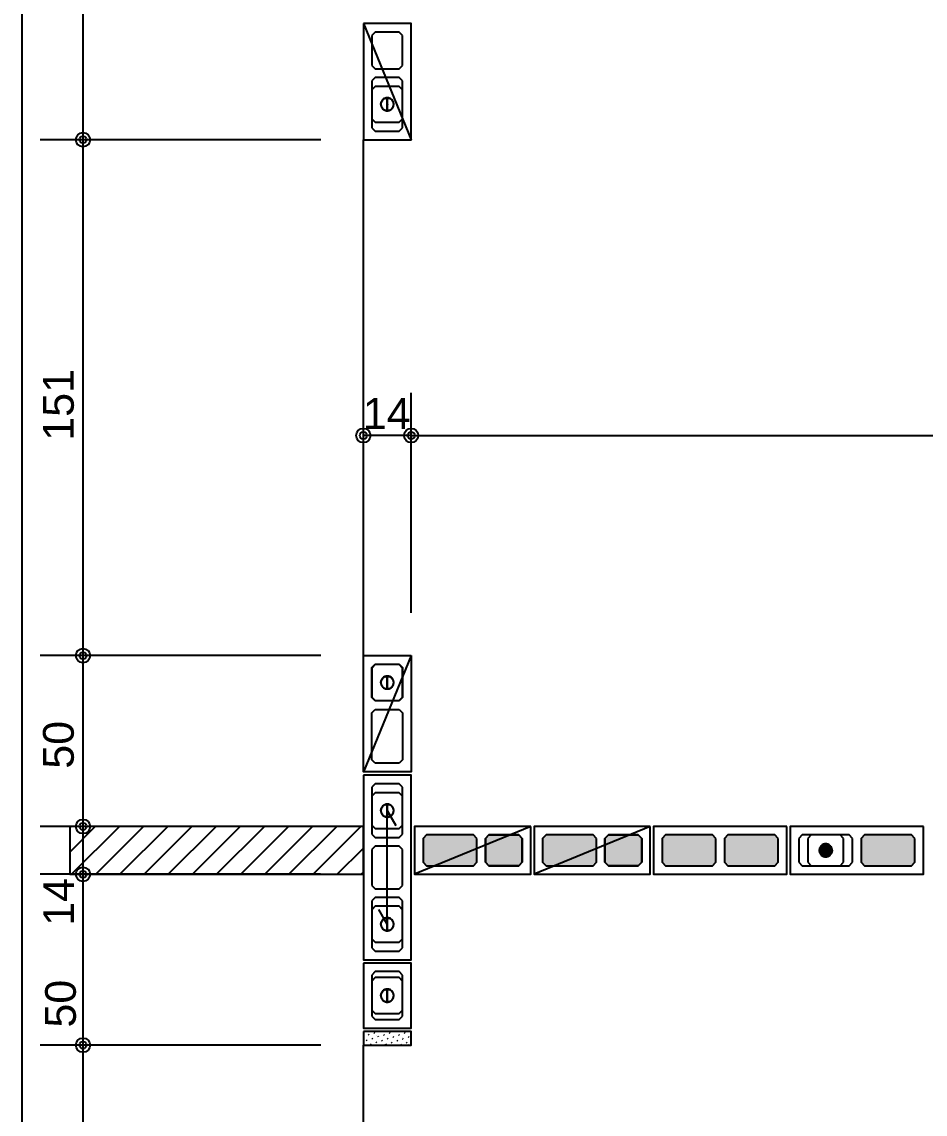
# Model space of a CAD drawing. Extents: x 0 to 119, y 0 to 84.
# Drawn here: x 9.83 to 15.12, y 62.32 to 68.71 of the extents above; entities that cross this region are included whole.
import ezdxf

# ---------------------------------------------------------------- set-up
doc = ezdxf.new("R2010")
doc.units = 0
doc.header["$MEASUREMENT"] = 0
doc.linetypes.add('ESTILO_TQS_0005', pattern=[0.4, 0.3, -0.1])
for name, color, linetype in [('27', 250, 'CONTINUOUS'), ('29', 9, 'CONTINUOUS'), ('3', 7, 'CONTINUOUS'), ('35', 255, 'CONTINUOUS'), ('9', 8, 'CONTINUOUS')]:
    doc.layers.add(name, color=color, linetype=linetype)
doc.styles.add('TQS_ARIAL', font='arial.ttf')

msp = doc.modelspace()

# ---------------------------------------------------------------- linework, layer by layer
at = {"layer": '27', "color": 250, "linetype": 'ESTILO_TQS_0005'}
for points in [[(11.90025, 68.65055), (11.88025, 68.63055), (11.88025, 68.45555), (11.90025, 68.43555), (12.04025, 68.43555), (12.06025, 68.45555), (12.06025, 68.63055), (12.04025, 68.65055), (11.90025, 68.65055)], [(11.90025, 68.38555), (11.88025, 68.36555), (11.88025, 68.09055), (11.90025, 68.07055), (12.04025, 68.07055), (12.06025, 68.09055), (12.06025, 68.36555), (12.04025, 68.38555), (11.90025, 68.38555)], [(12.04025, 64.95055), (12.06025, 64.93055), (12.06025, 64.75555), (12.04025, 64.73555), (11.90025, 64.73555), (11.88025, 64.75555), (11.88025, 64.93055), (11.90025, 64.95055), (12.04025, 64.95055)], [(12.04025, 64.68555), (12.06025, 64.66555), (12.06025, 64.39055), (12.04025, 64.37055), (11.90025, 64.37055), (11.88025, 64.39055), (11.88025, 64.66555), (11.90025, 64.68555), (12.04025, 64.68555)], [(11.90025, 64.25055), (11.88025, 64.23055), (11.88025, 63.95555), (11.90025, 63.93555), (12.04025, 63.93555), (12.06025, 63.95555), (12.06025, 64.23055), (12.04025, 64.25055), (11.90025, 64.25055)], [(12.49525, 63.93055), (12.47525, 63.95055), (12.20025, 63.95055), (12.18025, 63.93055), (12.18025, 63.79055), (12.20025, 63.77055), (12.47525, 63.77055), (12.49525, 63.79055), (12.49525, 63.93055)], [(12.76025, 63.93055), (12.74025, 63.95055), (12.56525, 63.95055), (12.54525, 63.93055), (12.54525, 63.79055), (12.56525, 63.77055), (12.74025, 63.77055), (12.76025, 63.79055), (12.76025, 63.93055)], [(13.19525, 63.93055), (13.17525, 63.95055), (12.90025, 63.95055), (12.88025, 63.93055), (12.88025, 63.79055), (12.90025, 63.77055), (13.17525, 63.77055), (13.19525, 63.79055), (13.19525, 63.93055)], [(13.46025, 63.93055), (13.44025, 63.95055), (13.26525, 63.95055), (13.24525, 63.93055), (13.24525, 63.79055), (13.26525, 63.77055), (13.44025, 63.77055), (13.46025, 63.79055), (13.46025, 63.93055)], [(13.89525, 63.93055), (13.87525, 63.95055), (13.60025, 63.95055), (13.58025, 63.93055), (13.58025, 63.79055), (13.60025, 63.77055), (13.87525, 63.77055), (13.89525, 63.79055), (13.89525, 63.93055)], [(14.26025, 63.93055), (14.24025, 63.95055), (13.96525, 63.95055), (13.94525, 63.93055), (13.94525, 63.79055), (13.96525, 63.77055), (14.24025, 63.77055), (14.26025, 63.79055), (14.26025, 63.93055)], [(14.69525, 63.93055), (14.67525, 63.95055), (14.40025, 63.95055), (14.38025, 63.93055), (14.38025, 63.79055), (14.40025, 63.77055), (14.67525, 63.77055), (14.69525, 63.79055), (14.69525, 63.93055)], [(15.06025, 63.93055), (15.04025, 63.95055), (14.76525, 63.95055), (14.74525, 63.93055), (14.74525, 63.79055), (14.76525, 63.77055), (15.04025, 63.77055), (15.06025, 63.79055), (15.06025, 63.93055)], [(11.90025, 63.88555), (11.88025, 63.86555), (11.88025, 63.65555), (11.90025, 63.63555), (12.04025, 63.63555), (12.06025, 63.65555), (12.06025, 63.86555), (12.04025, 63.88555), (11.90025, 63.88555)], [(11.90025, 63.58555), (11.88025, 63.56555), (11.88025, 63.29055), (11.90025, 63.27055), (12.04025, 63.27055), (12.06025, 63.29055), (12.06025, 63.56555), (12.04025, 63.58555), (11.90025, 63.58555)], [(11.90025, 63.15055), (11.88025, 63.13055), (11.88025, 62.89055), (11.90025, 62.87055), (12.04025, 62.87055), (12.06025, 62.89055), (12.06025, 63.13055), (12.04025, 63.15055), (11.90025, 63.15055)]]:
    msp.add_lwpolyline(points, dxfattribs=at)
at = {"layer": '29', "color": 9, "linetype": 'Continuous'}
for p, q in [((10.110384, 63.850499), (10.260435, 64.00055)), ((10.110384, 63.99192), (10.119013, 64.00055)), ((10.121837, 63.720531), (10.401856, 64.00055)), ((10.26326, 63.720533), (10.543277, 64.00055)), ((10.404683, 63.720534), (10.684699, 64.00055)), ((10.546106, 63.720536), (10.82612, 64.00055)), ((10.687529, 63.720538), (10.967541, 64.00055)), ((10.828952, 63.720539), (11.108963, 64.00055)), ((10.970375, 63.720541), (11.250384, 64.00055)), ((11.111798, 63.720542), (11.391805, 64.00055)), ((11.253221, 63.720544), (11.533227, 64.00055)), ((11.394643, 63.720545), (11.674648, 64.00055)), ((11.536066, 63.720547), (11.81607, 64.00055)), ((11.677489, 63.720548), (11.83023, 63.873289)), ((11.818912, 63.72055), (11.830208, 63.731846))]:
    msp.add_line(p, q, dxfattribs=at)
msp.add_lwpolyline([(11.83025, 64.00055), (10.110384, 64.00055), (10.110384, 63.720531), (11.830206, 63.72055), (11.83025, 64.00055)], dxfattribs=at)
at = {"layer": '3', "color": 7, "linetype": 'Continuous'}
for p, q in [((11.83025, 68.70055), (12.11025, 68.02055)), ((11.90025, 68.33305), (11.88025, 68.31305)), ((11.88025, 68.31305), (11.88025, 68.14305)), ((12.04025, 68.33305), (11.90025, 68.33305)), ((12.06025, 68.31305), (12.04025, 68.33305)), ((12.06025, 68.14305), (12.06025, 68.31305)), ((11.88025, 68.14305), (11.90025, 68.12305)), ((11.90025, 68.12305), (12.04025, 68.12305)), ((12.04025, 68.12305), (12.06025, 68.14305)), ((11.83025, 65.00055), (11.83025, 68.02055)), ((12.11025, 65.00055), (11.83025, 64.32055)), ((11.90025, 64.94805), (11.88025, 64.92805)), ((11.88025, 64.92805), (11.88025, 64.75805)), ((12.04025, 64.94805), (11.90025, 64.94805)), ((12.06025, 64.92805), (12.04025, 64.94805)), ((12.06025, 64.75805), (12.06025, 64.92805)), ((11.88025, 64.75805), (11.90025, 64.73805)), ((11.90025, 64.73805), (12.04025, 64.73805)), ((12.04025, 64.73805), (12.06025, 64.75805)), ((11.90025, 64.19805), (11.88025, 64.17805)), ((12.04025, 64.19805), (11.90025, 64.19805)), ((12.06025, 64.17805), (12.04025, 64.19805)), ((11.88025, 64.17805), (11.88025, 64.00805)), ((12.06025, 64.00805), (12.06025, 64.17805)), ((11.97025, 63.42805), (11.97025, 64.09305)), ((11.97025, 64.09305), (12.02025, 64.006447)), ((11.88025, 64.00805), (11.90025, 63.98805)), ((12.04025, 63.98805), (12.06025, 64.00805)), ((11.90025, 63.98805), (12.04025, 63.98805)), ((12.81025, 64.00055), (12.13025, 63.72055)), ((13.51025, 64.00055), (12.83025, 63.72055)), ((14.45275, 63.95055), (14.43275, 63.93055)), ((14.62275, 63.95055), (14.45275, 63.95055)), ((14.64275, 63.93055), (14.62275, 63.95055)), ((14.43275, 63.93055), (14.43275, 63.79055)), ((14.64275, 63.79055), (14.64275, 63.93055)), ((14.43275, 63.79055), (14.45275, 63.77055)), ((14.45275, 63.77055), (14.62275, 63.77055)), ((14.62275, 63.77055), (14.64275, 63.79055)), ((11.90025, 63.53305), (11.88025, 63.51305)), ((11.88025, 63.51305), (11.88025, 63.34305)), ((12.04025, 63.53305), (11.90025, 63.53305)), ((11.97025, 63.42805), (11.92025, 63.514653)), ((12.06025, 63.51305), (12.04025, 63.53305)), ((12.06025, 63.34305), (12.06025, 63.51305)), ((11.88025, 63.34305), (11.90025, 63.32305)), ((11.90025, 63.32305), (12.04025, 63.32305)), ((12.04025, 63.32305), (12.06025, 63.34305)), ((11.90025, 63.11555), (11.88025, 63.09555)), ((12.04025, 63.11555), (11.90025, 63.11555)), ((12.06025, 63.09555), (12.04025, 63.11555)), ((11.88025, 63.09555), (11.88025, 62.92555)), ((12.06025, 62.92555), (12.06025, 63.09555)), ((11.88025, 62.92555), (11.90025, 62.90555)), ((12.04025, 62.90555), (12.06025, 62.92555)), ((11.90025, 62.90555), (12.04025, 62.90555)), ((11.841862, 62.80055), (11.841862, 62.80055)), ((11.846506, 62.795905), (11.846506, 62.795905)), ((11.886056, 62.80055), (11.886056, 62.80055)), ((11.89185, 62.794756), (11.895385, 62.791221)), ((11.93025, 62.80055), (11.93025, 62.80055)), ((11.974444, 62.80055), (11.974444, 62.80055)), ((11.980945, 62.794049), (11.984481, 62.790514)), ((12.018638, 62.80055), (12.018638, 62.80055)), ((12.062833, 62.80055), (12.062833, 62.80055)), ((12.069687, 62.793696), (12.073222, 62.79016)), ((12.107027, 62.80055), (12.107027, 62.80055)), ((11.83025, 62.767967), (11.83025, 62.767967)), ((11.847302, 62.750916), (11.850837, 62.74738)), ((11.85835, 62.784061), (11.861886, 62.780526)), ((11.869752, 62.728465), (11.873288, 62.724929)), ((11.880801, 62.761611), (11.884337, 62.758075)), ((11.903252, 62.73916), (11.906787, 62.735624)), ((11.908378, 62.778228), (11.908378, 62.778228)), ((11.9143, 62.772306), (11.917836, 62.76877)), ((11.936751, 62.749855), (11.940286, 62.746319)), ((11.947799, 62.783001), (11.951335, 62.779465)), ((11.959201, 62.727404), (11.962737, 62.723869)), ((11.97025, 62.76055), (11.973786, 62.757014)), ((11.992701, 62.738099), (11.996236, 62.734564)), ((12.003396, 62.771599), (12.006931, 62.768063)), ((12.025846, 62.749148), (12.029382, 62.745612)), ((12.032122, 62.742872), (12.032122, 62.742872)), ((12.036541, 62.782647), (12.040077, 62.779112)), ((12.048297, 62.726697), (12.051832, 62.723162)), ((12.058992, 62.760196), (12.062527, 62.756661)), ((12.081443, 62.737746), (12.084978, 62.73421)), ((12.092138, 62.771245), (12.095673, 62.767709)), ((11.83025, 62.723773), (11.83025, 62.723773)), ((11.83025, 59.70055), (11.83025, 62.72055)), ((12.093994, 62.725195), (12.093994, 62.725195))]:
    msp.add_line(p, q, dxfattribs=at)
for points in [[(11.840292, 70.60055), (9.83025, 70.60055), (9.83025, 50.52055), (11.83025, 50.52055)], [(11.83025, 68.70055), (11.83025, 68.02055), (12.11025, 68.02055), (12.11025, 68.70055), (11.83025, 68.70055)], [(11.97025, 68.22865), (11.970311, 68.228647), (11.970371, 68.228638), (11.97043, 68.228622), (11.970487, 68.228601), (11.970541, 68.228575), (11.970593, 68.228542), (11.970641, 68.228505), (11.970685, 68.228463), (11.970724, 68.228417), (11.970759, 68.228367), (11.970789, 68.228314), (11.970813, 68.228258), (11.970831, 68.2282), (11.970843, 68.228141), (11.970849, 68.22808), (11.970849, 68.22802), (11.970843, 68.227959), (11.970831, 68.2279), (11.970813, 68.227842), (11.970789, 68.227786), (11.970759, 68.227733), (11.970724, 68.227683), (11.970685, 68.227637), (11.970641, 68.227595), (11.970593, 68.227558), (11.970541, 68.227525), (11.970487, 68.227499), (11.97043, 68.227478), (11.970371, 68.227462), (11.970311, 68.227453), (11.97025, 68.22745), (11.97025, 68.26585), (11.966426, 68.265656), (11.962641, 68.265076), (11.958934, 68.264116), (11.955343, 68.262787), (11.951906, 68.2611), (11.948656, 68.259075), (11.945628, 68.256731), (11.942853, 68.254093), (11.940359, 68.251188), (11.938171, 68.248045), (11.936313, 68.244697), (11.934803, 68.241178), (11.933657, 68.237525), (11.932886, 68.233774), (11.932499, 68.229965), (11.932499, 68.226135), (11.932886, 68.222326), (11.933657, 68.218575), (11.934803, 68.214922), (11.936313, 68.211403), (11.938171, 68.208055), (11.940359, 68.204912), (11.942853, 68.202007), (11.945628, 68.199369), (11.948656, 68.197025), (11.951906, 68.195), (11.955343, 68.193313), (11.958934, 68.191984), (11.962641, 68.191024), (11.966426, 68.190444), (11.97025, 68.19025), (11.97025, 68.22865)], [(11.97025, 68.22745), (11.970189, 68.227453), (11.970129, 68.227462), (11.97007, 68.227478), (11.970013, 68.227499), (11.969959, 68.227525), (11.969907, 68.227558), (11.969859, 68.227595), (11.969815, 68.227637), (11.969776, 68.227683), (11.969741, 68.227733), (11.969711, 68.227786), (11.969687, 68.227842), (11.969669, 68.2279), (11.969657, 68.227959), (11.969651, 68.22802), (11.969651, 68.22808), (11.969657, 68.228141), (11.969669, 68.2282), (11.969687, 68.228258), (11.969711, 68.228314), (11.969741, 68.228367), (11.969776, 68.228417), (11.969815, 68.228463), (11.969859, 68.228505), (11.969907, 68.228542), (11.969959, 68.228575), (11.970013, 68.228601), (11.97007, 68.228622), (11.970129, 68.228638), (11.970189, 68.228647), (11.97025, 68.22865), (11.97025, 68.19025), (11.974074, 68.190444), (11.977859, 68.191024), (11.981566, 68.191984), (11.985157, 68.193313), (11.988594, 68.195), (11.991844, 68.197025), (11.994872, 68.199369), (11.997647, 68.202007), (12.000141, 68.204912), (12.002329, 68.208055), (12.004187, 68.211403), (12.005697, 68.214922), (12.006843, 68.218575), (12.007614, 68.222326), (12.008001, 68.226135), (12.008001, 68.229965), (12.007614, 68.233774), (12.006843, 68.237525), (12.005697, 68.241178), (12.004187, 68.244697), (12.002329, 68.248045), (12.000141, 68.251188), (11.997647, 68.254093), (11.994872, 68.256731), (11.991844, 68.259075), (11.988594, 68.2611), (11.985157, 68.262787), (11.981566, 68.264116), (11.977859, 68.265076), (11.974074, 68.265656), (11.97025, 68.26585), (11.97025, 68.22745)], [(12.11025, 65.00055), (12.11025, 64.32055), (11.83025, 64.32055), (11.83025, 65.00055), (12.11025, 65.00055)], [(11.97025, 64.84365), (11.970311, 64.843647), (11.970371, 64.843638), (11.97043, 64.843622), (11.970487, 64.843601), (11.970541, 64.843575), (11.970593, 64.843542), (11.970641, 64.843505), (11.970685, 64.843463), (11.970724, 64.843417), (11.970759, 64.843367), (11.970789, 64.843314), (11.970813, 64.843258), (11.970831, 64.8432), (11.970843, 64.843141), (11.970849, 64.84308), (11.970849, 64.84302), (11.970843, 64.842959), (11.970831, 64.8429), (11.970813, 64.842842), (11.970789, 64.842786), (11.970759, 64.842733), (11.970724, 64.842683), (11.970685, 64.842637), (11.970641, 64.842595), (11.970593, 64.842558), (11.970541, 64.842525), (11.970487, 64.842499), (11.97043, 64.842478), (11.970371, 64.842462), (11.970311, 64.842453), (11.97025, 64.84245), (11.97025, 64.88085), (11.966426, 64.880656), (11.962641, 64.880076), (11.958934, 64.879116), (11.955343, 64.877787), (11.951906, 64.8761), (11.948656, 64.874075), (11.945628, 64.871731), (11.942853, 64.869093), (11.940359, 64.866188), (11.938171, 64.863045), (11.936313, 64.859697), (11.934803, 64.856178), (11.933657, 64.852525), (11.932886, 64.848774), (11.932499, 64.844965), (11.932499, 64.841135), (11.932886, 64.837326), (11.933657, 64.833575), (11.934803, 64.829922), (11.936313, 64.826403), (11.938171, 64.823055), (11.940359, 64.819912), (11.942853, 64.817007), (11.945628, 64.814369), (11.948656, 64.812025), (11.951906, 64.81), (11.955343, 64.808313), (11.958934, 64.806984), (11.962641, 64.806024), (11.966426, 64.805444), (11.97025, 64.80525), (11.97025, 64.84365)], [(11.97025, 64.84245), (11.970189, 64.842453), (11.970129, 64.842462), (11.97007, 64.842478), (11.970013, 64.842499), (11.969959, 64.842525), (11.969907, 64.842558), (11.969859, 64.842595), (11.969815, 64.842637), (11.969776, 64.842683), (11.969741, 64.842733), (11.969711, 64.842786), (11.969687, 64.842842), (11.969669, 64.8429), (11.969657, 64.842959), (11.969651, 64.84302), (11.969651, 64.84308), (11.969657, 64.843141), (11.969669, 64.8432), (11.969687, 64.843258), (11.969711, 64.843314), (11.969741, 64.843367), (11.969776, 64.843417), (11.969815, 64.843463), (11.969859, 64.843505), (11.969907, 64.843542), (11.969959, 64.843575), (11.970013, 64.843601), (11.97007, 64.843622), (11.970129, 64.843638), (11.970189, 64.843647), (11.97025, 64.84365), (11.97025, 64.80525), (11.974074, 64.805444), (11.977859, 64.806024), (11.981566, 64.806984), (11.985157, 64.808313), (11.988594, 64.81), (11.991844, 64.812025), (11.994872, 64.814369), (11.997647, 64.817007), (12.000141, 64.819912), (12.002329, 64.823055), (12.004187, 64.826403), (12.005697, 64.829922), (12.006843, 64.833575), (12.007614, 64.837326), (12.008001, 64.841135), (12.008001, 64.844965), (12.007614, 64.848774), (12.006843, 64.852525), (12.005697, 64.856178), (12.004187, 64.859697), (12.002329, 64.863045), (12.000141, 64.866188), (11.997647, 64.869093), (11.994872, 64.871731), (11.991844, 64.874075), (11.988594, 64.8761), (11.985157, 64.877787), (11.981566, 64.879116), (11.977859, 64.880076), (11.974074, 64.880656), (11.97025, 64.88085), (11.97025, 64.84245)], [(11.83025, 64.30055), (11.83025, 63.22055), (12.11025, 63.22055), (12.11025, 64.30055), (11.83025, 64.30055)], [(11.97025, 64.09365), (11.970311, 64.093647), (11.970371, 64.093638), (11.97043, 64.093622), (11.970487, 64.093601), (11.970541, 64.093575), (11.970593, 64.093542), (11.970641, 64.093505), (11.970685, 64.093463), (11.970724, 64.093417), (11.970759, 64.093367), (11.970789, 64.093314), (11.970813, 64.093258), (11.970831, 64.0932), (11.970843, 64.093141), (11.970849, 64.09308), (11.970849, 64.09302), (11.970843, 64.092959), (11.970831, 64.0929), (11.970813, 64.092842), (11.970789, 64.092786), (11.970759, 64.092733), (11.970724, 64.092683), (11.970685, 64.092637), (11.970641, 64.092595), (11.970593, 64.092557), (11.970541, 64.092525), (11.970487, 64.092499), (11.97043, 64.092477), (11.970371, 64.092462), (11.970311, 64.092453), (11.97025, 64.09245), (11.97025, 64.13085), (11.966426, 64.130656), (11.962641, 64.130076), (11.958934, 64.129116), (11.955343, 64.127787), (11.951906, 64.1261), (11.948656, 64.124075), (11.945628, 64.121731), (11.942853, 64.119093), (11.940359, 64.116188), (11.938171, 64.113045), (11.936313, 64.109697), (11.934803, 64.106178), (11.933657, 64.102525), (11.932886, 64.098774), (11.932499, 64.094964), (11.932499, 64.091135), (11.932886, 64.087326), (11.933657, 64.083575), (11.934803, 64.079922), (11.936313, 64.076403), (11.938171, 64.073055), (11.940359, 64.069912), (11.942853, 64.067007), (11.945628, 64.064369), (11.948656, 64.062025), (11.951906, 64.06), (11.955343, 64.058313), (11.958934, 64.056983), (11.962641, 64.056024), (11.966426, 64.055444), (11.97025, 64.05525), (11.97025, 64.09365)], [(11.97025, 64.09245), (11.970189, 64.092453), (11.970129, 64.092462), (11.97007, 64.092477), (11.970013, 64.092499), (11.969959, 64.092525), (11.969907, 64.092557), (11.969859, 64.092595), (11.969815, 64.092637), (11.969776, 64.092683), (11.969741, 64.092733), (11.969711, 64.092786), (11.969687, 64.092842), (11.969669, 64.0929), (11.969657, 64.092959), (11.969651, 64.09302), (11.969651, 64.09308), (11.969657, 64.093141), (11.969669, 64.0932), (11.969687, 64.093258), (11.969711, 64.093314), (11.969741, 64.093367), (11.969776, 64.093417), (11.969815, 64.093463), (11.969859, 64.093505), (11.969907, 64.093542), (11.969959, 64.093575), (11.970013, 64.093601), (11.97007, 64.093622), (11.970129, 64.093638), (11.970189, 64.093647), (11.97025, 64.09365), (11.97025, 64.05525), (11.974074, 64.055444), (11.977859, 64.056024), (11.981566, 64.056983), (11.985157, 64.058313), (11.988594, 64.06), (11.991844, 64.062025), (11.994872, 64.064369), (11.997647, 64.067007), (12.000141, 64.069912), (12.002329, 64.073055), (12.004187, 64.076403), (12.005697, 64.079922), (12.006843, 64.083575), (12.007614, 64.087326), (12.008001, 64.091135), (12.008001, 64.094965), (12.007614, 64.098774), (12.006843, 64.102525), (12.005697, 64.106178), (12.004187, 64.109697), (12.002329, 64.113045), (12.000141, 64.116188), (11.997647, 64.119093), (11.994872, 64.121731), (11.991844, 64.124075), (11.988594, 64.1261), (11.985157, 64.127787), (11.981566, 64.129116), (11.977859, 64.130076), (11.974074, 64.130656), (11.97025, 64.13085), (11.97025, 64.09245)], [(12.81025, 64.00055), (12.13025, 64.00055), (12.13025, 63.72055), (12.81025, 63.72055), (12.81025, 64.00055)], [(13.51025, 64.00055), (12.83025, 64.00055), (12.83025, 63.72055), (13.51025, 63.72055), (13.51025, 64.00055)], [(14.31025, 64.00055), (13.53025, 64.00055), (13.53025, 63.72055), (14.31025, 63.72055), (14.31025, 64.00055)], [(15.11025, 64.00055), (14.33025, 64.00055), (14.33025, 63.72055), (15.11025, 63.72055), (15.11025, 64.00055)], [(14.53835, 63.86055), (14.538347, 63.860489), (14.538338, 63.860429), (14.538322, 63.86037), (14.538301, 63.860313), (14.538275, 63.860259), (14.538242, 63.860207), (14.538205, 63.860159), (14.538163, 63.860115), (14.538117, 63.860076), (14.538067, 63.860041), (14.538014, 63.860011), (14.537958, 63.859987), (14.5379, 63.859969), (14.537841, 63.859957), (14.53778, 63.859951), (14.53772, 63.859951), (14.537659, 63.859957), (14.5376, 63.859969), (14.537542, 63.859987), (14.537486, 63.860011), (14.537433, 63.860041), (14.537383, 63.860076), (14.537337, 63.860115), (14.537295, 63.860159), (14.537258, 63.860207), (14.537225, 63.860259), (14.537199, 63.860313), (14.537178, 63.86037), (14.537162, 63.860429), (14.537153, 63.860489), (14.53715, 63.86055), (14.57555, 63.86055), (14.575356, 63.864374), (14.574776, 63.868159), (14.573816, 63.871866), (14.572487, 63.875457), (14.5708, 63.878894), (14.568775, 63.882144), (14.566431, 63.885172), (14.563793, 63.887947), (14.560888, 63.890441), (14.557745, 63.892629), (14.554397, 63.894487), (14.550878, 63.895997), (14.547225, 63.897143), (14.543474, 63.897914), (14.539665, 63.898301), (14.535835, 63.898301), (14.532026, 63.897914), (14.528275, 63.897143), (14.524622, 63.895997), (14.521103, 63.894487), (14.517755, 63.892629), (14.514612, 63.890441), (14.511707, 63.887947), (14.509069, 63.885172), (14.506725, 63.882144), (14.5047, 63.878894), (14.503013, 63.875457), (14.501684, 63.871866), (14.500724, 63.868159), (14.500144, 63.864374), (14.49995, 63.86055), (14.53835, 63.86055)], [(14.53715, 63.86055), (14.537153, 63.860611), (14.537162, 63.860671), (14.537178, 63.86073), (14.537199, 63.860787), (14.537225, 63.860841), (14.537258, 63.860893), (14.537295, 63.860941), (14.537337, 63.860985), (14.537383, 63.861024), (14.537433, 63.861059), (14.537486, 63.861089), (14.537542, 63.861113), (14.5376, 63.861131), (14.537659, 63.861143), (14.53772, 63.861149), (14.53778, 63.861149), (14.537841, 63.861143), (14.5379, 63.861131), (14.537958, 63.861113), (14.538014, 63.861089), (14.538067, 63.861059), (14.538117, 63.861024), (14.538163, 63.860985), (14.538205, 63.860941), (14.538242, 63.860893), (14.538275, 63.860841), (14.538301, 63.860787), (14.538322, 63.86073), (14.538338, 63.860671), (14.538347, 63.860611), (14.53835, 63.86055), (14.49995, 63.86055), (14.500144, 63.856726), (14.500724, 63.852941), (14.501684, 63.849234), (14.503013, 63.845643), (14.5047, 63.842206), (14.506725, 63.838956), (14.509069, 63.835928), (14.511707, 63.833153), (14.514612, 63.830659), (14.517755, 63.828471), (14.521103, 63.826613), (14.524622, 63.825103), (14.528275, 63.823957), (14.532026, 63.823186), (14.535835, 63.822799), (14.539665, 63.822799), (14.543474, 63.823186), (14.547225, 63.823957), (14.550878, 63.825103), (14.554397, 63.826613), (14.557745, 63.828471), (14.560888, 63.830659), (14.563793, 63.833153), (14.566431, 63.835928), (14.568775, 63.838956), (14.5708, 63.842206), (14.572487, 63.845643), (14.573816, 63.849234), (14.574776, 63.852941), (14.575356, 63.856726), (14.57555, 63.86055), (14.53715, 63.86055)], [(11.97025, 63.42865), (11.970311, 63.428647), (11.970371, 63.428638), (11.97043, 63.428622), (11.970487, 63.428601), (11.970541, 63.428575), (11.970593, 63.428542), (11.970641, 63.428505), (11.970685, 63.428463), (11.970724, 63.428417), (11.970759, 63.428367), (11.970789, 63.428314), (11.970813, 63.428258), (11.970831, 63.4282), (11.970843, 63.428141), (11.970849, 63.42808), (11.970849, 63.42802), (11.970843, 63.427959), (11.970831, 63.4279), (11.970813, 63.427842), (11.970789, 63.427786), (11.970759, 63.427733), (11.970724, 63.427683), (11.970685, 63.427637), (11.970641, 63.427595), (11.970593, 63.427557), (11.970541, 63.427525), (11.970487, 63.427499), (11.97043, 63.427477), (11.970371, 63.427462), (11.970311, 63.427453), (11.97025, 63.42745), (11.97025, 63.46585), (11.966426, 63.465656), (11.962641, 63.465076), (11.958934, 63.464116), (11.955343, 63.462787), (11.951906, 63.4611), (11.948656, 63.459075), (11.945628, 63.456731), (11.942853, 63.454093), (11.940359, 63.451188), (11.938171, 63.448045), (11.936313, 63.444697), (11.934803, 63.441178), (11.933657, 63.437525), (11.932886, 63.433774), (11.932499, 63.429964), (11.932499, 63.426135), (11.932886, 63.422326), (11.933657, 63.418575), (11.934803, 63.414922), (11.936313, 63.411403), (11.938171, 63.408055), (11.940359, 63.404912), (11.942853, 63.402007), (11.945628, 63.399369), (11.948656, 63.397025), (11.951906, 63.395), (11.955343, 63.393313), (11.958934, 63.391983), (11.962641, 63.391024), (11.966426, 63.390444), (11.97025, 63.39025), (11.97025, 63.42865)], [(11.97025, 63.42745), (11.970189, 63.427453), (11.970129, 63.427462), (11.97007, 63.427477), (11.970013, 63.427499), (11.969959, 63.427525), (11.969907, 63.427557), (11.969859, 63.427595), (11.969815, 63.427637), (11.969776, 63.427683), (11.969741, 63.427733), (11.969711, 63.427786), (11.969687, 63.427842), (11.969669, 63.4279), (11.969657, 63.427959), (11.969651, 63.42802), (11.969651, 63.42808), (11.969657, 63.428141), (11.969669, 63.4282), (11.969687, 63.428258), (11.969711, 63.428314), (11.969741, 63.428367), (11.969776, 63.428417), (11.969815, 63.428463), (11.969859, 63.428505), (11.969907, 63.428542), (11.969959, 63.428575), (11.970013, 63.428601), (11.97007, 63.428622), (11.970129, 63.428638), (11.970189, 63.428647), (11.97025, 63.42865), (11.97025, 63.39025), (11.974074, 63.390444), (11.977859, 63.391024), (11.981566, 63.391983), (11.985157, 63.393313), (11.988594, 63.395), (11.991844, 63.397025), (11.994872, 63.399369), (11.997647, 63.402007), (12.000141, 63.404912), (12.002329, 63.408055), (12.004187, 63.411403), (12.005697, 63.414922), (12.006843, 63.418575), (12.007614, 63.422326), (12.008001, 63.426135), (12.008001, 63.429965), (12.007614, 63.433774), (12.006843, 63.437525), (12.005697, 63.441178), (12.004187, 63.444697), (12.002329, 63.448045), (12.000141, 63.451188), (11.997647, 63.454093), (11.994872, 63.456731), (11.991844, 63.459075), (11.988594, 63.4611), (11.985157, 63.462787), (11.981566, 63.464116), (11.977859, 63.465076), (11.974074, 63.465656), (11.97025, 63.46585), (11.97025, 63.42745)], [(11.83025, 63.20055), (11.83025, 62.82055), (12.11025, 62.82055), (12.11025, 63.20055), (11.83025, 63.20055)], [(11.97025, 63.01115), (11.970311, 63.011147), (11.970371, 63.011138), (11.97043, 63.011122), (11.970487, 63.011101), (11.970541, 63.011075), (11.970593, 63.011042), (11.970641, 63.011005), (11.970685, 63.010963), (11.970724, 63.010917), (11.970759, 63.010867), (11.970789, 63.010814), (11.970813, 63.010758), (11.970831, 63.0107), (11.970843, 63.010641), (11.970849, 63.01058), (11.970849, 63.01052), (11.970843, 63.010459), (11.970831, 63.0104), (11.970813, 63.010342), (11.970789, 63.010286), (11.970759, 63.010233), (11.970724, 63.010183), (11.970685, 63.010137), (11.970641, 63.010095), (11.970593, 63.010058), (11.970541, 63.010025), (11.970487, 63.009999), (11.97043, 63.009978), (11.970371, 63.009962), (11.970311, 63.009953), (11.97025, 63.00995), (11.97025, 63.04835), (11.966426, 63.048156), (11.962641, 63.047576), (11.958934, 63.046616), (11.955343, 63.045287), (11.951906, 63.0436), (11.948656, 63.041575), (11.945628, 63.039231), (11.942853, 63.036593), (11.940359, 63.033688), (11.938171, 63.030545), (11.936313, 63.027197), (11.934803, 63.023678), (11.933657, 63.020025), (11.932886, 63.016274), (11.932499, 63.012465), (11.932499, 63.008635), (11.932886, 63.004826), (11.933657, 63.001075), (11.934803, 62.997422), (11.936313, 62.993903), (11.938171, 62.990555), (11.940359, 62.987412), (11.942853, 62.984507), (11.945628, 62.981869), (11.948656, 62.979525), (11.951906, 62.9775), (11.955343, 62.975813), (11.958934, 62.974484), (11.962641, 62.973524), (11.966426, 62.972944), (11.97025, 62.97275), (11.97025, 63.01115)], [(11.97025, 63.00995), (11.970189, 63.009953), (11.970129, 63.009962), (11.97007, 63.009978), (11.970013, 63.009999), (11.969959, 63.010025), (11.969907, 63.010058), (11.969859, 63.010095), (11.969815, 63.010137), (11.969776, 63.010183), (11.969741, 63.010233), (11.969711, 63.010286), (11.969687, 63.010342), (11.969669, 63.0104), (11.969657, 63.010459), (11.969651, 63.01052), (11.969651, 63.01058), (11.969657, 63.010641), (11.969669, 63.0107), (11.969687, 63.010758), (11.969711, 63.010814), (11.969741, 63.010867), (11.969776, 63.010917), (11.969815, 63.010963), (11.969859, 63.011005), (11.969907, 63.011042), (11.969959, 63.011075), (11.970013, 63.011101), (11.97007, 63.011122), (11.970129, 63.011138), (11.970189, 63.011147), (11.97025, 63.01115), (11.97025, 62.97275), (11.974074, 62.972944), (11.977859, 62.973524), (11.981566, 62.974484), (11.985157, 62.975813), (11.988594, 62.9775), (11.991844, 62.979525), (11.994872, 62.981869), (11.997647, 62.984507), (12.000141, 62.987412), (12.002329, 62.990555), (12.004187, 62.993903), (12.005697, 62.997422), (12.006843, 63.001075), (12.007614, 63.004826), (12.008001, 63.008635), (12.008001, 63.012465), (12.007614, 63.016274), (12.006843, 63.020025), (12.005697, 63.023678), (12.004187, 63.027197), (12.002329, 63.030545), (12.000141, 63.033688), (11.997647, 63.036593), (11.994872, 63.039231), (11.991844, 63.041575), (11.988594, 63.0436), (11.985157, 63.045287), (11.981566, 63.046616), (11.977859, 63.047576), (11.974074, 63.048156), (11.97025, 63.04835), (11.97025, 63.00995)], [(11.83025, 62.80055), (11.83025, 62.72055), (12.11025, 62.72055), (12.11025, 62.80055), (11.83025, 62.80055)]]:
    msp.add_lwpolyline(points, dxfattribs=at)
for centre in [(11.97025, 68.22805), (11.97025, 64.84305), (11.97025, 64.09305), (14.53775, 63.86055), (11.97025, 63.42805), (11.97025, 63.01055)]:
    msp.add_circle(centre, 0.0372, dxfattribs=at)
for points in [[(14.538117, 63.860076), (14.5047, 63.878894), (14.503013, 63.875457)], [(14.538117, 63.860076), (14.506725, 63.882144), (14.5047, 63.878894)], [(14.538117, 63.860076), (14.509069, 63.885172), (14.506725, 63.882144)], [(14.538117, 63.860076), (14.511707, 63.887947), (14.509069, 63.885172)], [(14.538117, 63.860076), (14.514612, 63.890441), (14.511707, 63.887947)], [(14.538117, 63.860076), (14.517755, 63.892629), (14.514612, 63.890441)], [(14.538117, 63.860076), (14.521103, 63.894487), (14.517755, 63.892629)], [(14.538117, 63.860076), (14.524622, 63.895997), (14.521103, 63.894487)], [(14.538117, 63.860076), (14.528275, 63.897143), (14.524622, 63.895997)], [(14.538117, 63.860076), (14.532026, 63.897914), (14.528275, 63.897143)], [(14.538117, 63.860076), (14.535835, 63.898301), (14.532026, 63.897914)], [(14.538117, 63.860076), (14.539665, 63.898301), (14.535835, 63.898301)], [(14.57555, 63.86055), (14.539665, 63.898301), (14.538117, 63.860076)], [(14.57555, 63.86055), (14.543474, 63.897914), (14.539665, 63.898301)], [(14.57555, 63.86055), (14.547225, 63.897143), (14.543474, 63.897914)], [(14.57555, 63.86055), (14.550878, 63.895997), (14.547225, 63.897143)], [(14.57555, 63.86055), (14.554397, 63.894487), (14.550878, 63.895997)], [(14.57555, 63.86055), (14.557745, 63.892629), (14.554397, 63.894487)], [(14.57555, 63.86055), (14.560888, 63.890441), (14.557745, 63.892629)], [(14.57555, 63.86055), (14.563793, 63.887947), (14.560888, 63.890441)], [(14.57555, 63.86055), (14.566431, 63.885172), (14.563793, 63.887947)], [(14.57555, 63.86055), (14.568775, 63.882144), (14.566431, 63.885172)], [(14.57555, 63.86055), (14.5708, 63.878894), (14.568775, 63.882144)], [(14.57555, 63.86055), (14.572487, 63.875457), (14.5708, 63.878894)], [(14.538117, 63.860076), (14.500144, 63.864374), (14.49995, 63.86055)], [(14.537383, 63.861024), (14.49995, 63.86055), (14.500144, 63.856726)], [(14.538117, 63.860076), (14.500724, 63.868159), (14.500144, 63.864374)], [(14.537383, 63.861024), (14.500144, 63.856726), (14.500724, 63.852941)], [(14.538117, 63.860076), (14.501684, 63.871866), (14.500724, 63.868159)], [(14.537383, 63.861024), (14.500724, 63.852941), (14.501684, 63.849234)], [(14.538117, 63.860076), (14.503013, 63.875457), (14.501684, 63.871866)], [(14.537383, 63.861024), (14.501684, 63.849234), (14.503013, 63.845643)], [(14.537383, 63.861024), (14.503013, 63.845643), (14.5047, 63.842206)], [(14.537383, 63.861024), (14.5047, 63.842206), (14.506725, 63.838956)], [(14.537383, 63.861024), (14.506725, 63.838956), (14.509069, 63.835928)], [(14.537383, 63.861024), (14.509069, 63.835928), (14.511707, 63.833153)], [(14.537383, 63.861024), (14.511707, 63.833153), (14.514612, 63.830659)], [(14.537383, 63.861024), (14.514612, 63.830659), (14.517755, 63.828471)], [(14.537383, 63.861024), (14.517755, 63.828471), (14.521103, 63.826613)], [(14.537383, 63.861024), (14.521103, 63.826613), (14.524622, 63.825103)], [(14.537383, 63.861024), (14.524622, 63.825103), (14.528275, 63.823957)], [(14.537383, 63.861024), (14.528275, 63.823957), (14.532026, 63.823186)], [(14.537383, 63.861024), (14.532026, 63.823186), (14.535835, 63.822799)], [(14.537383, 63.861024), (14.535835, 63.822799), (14.539665, 63.822799)], [(14.537383, 63.861024), (14.537178, 63.86073), (14.53715, 63.86055)], [(14.537383, 63.861024), (14.53715, 63.86055), (14.53715, 63.86055)], [(14.537383, 63.861024), (14.53715, 63.86055), (14.53715, 63.86055)], [(14.537383, 63.861024), (14.53715, 63.86055), (14.53715, 63.86055)], [(14.537383, 63.861024), (14.53715, 63.86055), (14.53715, 63.86055)], [(14.537383, 63.861024), (14.53715, 63.86055), (14.53715, 63.86055)], [(14.537383, 63.861024), (14.53715, 63.86055), (14.53715, 63.86055)], [(14.537383, 63.861024), (14.53715, 63.86055), (14.53715, 63.86055)], [(14.537383, 63.861024), (14.53715, 63.86055), (14.53715, 63.86055)], [(14.537383, 63.861024), (14.53715, 63.86055), (14.53715, 63.86055)], [(14.537383, 63.861024), (14.53715, 63.86055), (14.53715, 63.86055)], [(14.537383, 63.861024), (14.53715, 63.86055), (14.53715, 63.86055)], [(14.537383, 63.861024), (14.53715, 63.86055), (14.53715, 63.86055)], [(14.537383, 63.861024), (14.53715, 63.86055), (14.53715, 63.86055)], [(14.537383, 63.861024), (14.53715, 63.86055), (14.53715, 63.86055)], [(14.537383, 63.861024), (14.53715, 63.86055), (14.53715, 63.86055)], [(14.537383, 63.861024), (14.53715, 63.86055), (14.53715, 63.86055)], [(14.537383, 63.861024), (14.53715, 63.86055), (14.53715, 63.86055)], [(14.537383, 63.861024), (14.53715, 63.86055), (14.53715, 63.86055)], [(14.537383, 63.861024), (14.53715, 63.86055), (14.53715, 63.86055)], [(14.537383, 63.861024), (14.53715, 63.86055), (14.53715, 63.86055)], [(14.537383, 63.861024), (14.53715, 63.86055), (14.53715, 63.86055)], [(14.537383, 63.861024), (14.53715, 63.86055), (14.53715, 63.86055)], [(14.537383, 63.861024), (14.537225, 63.860841), (14.537178, 63.86073)], [(14.537383, 63.861024), (14.537258, 63.860893), (14.537225, 63.860841)], [(14.537383, 63.861024), (14.537295, 63.860941), (14.537258, 63.860893)], [(14.537383, 63.861024), (14.537337, 63.860985), (14.537295, 63.860941)], [(14.537383, 63.861024), (14.537383, 63.861024), (14.537337, 63.860985)], [(14.537383, 63.861024), (14.537337, 63.860985), (14.537337, 63.860985)], [(14.57555, 63.86055), (14.537383, 63.861024), (14.539665, 63.822799)], [(14.537383, 63.861024), (14.537383, 63.861024), (14.537383, 63.861024)], [(14.53835, 63.86055), (14.538117, 63.860076), (14.538117, 63.860076)], [(14.53835, 63.86055), (14.538117, 63.860076), (14.538117, 63.860076)], [(14.53835, 63.86055), (14.538117, 63.860076), (14.538163, 63.860115)], [(14.53835, 63.86055), (14.538163, 63.860115), (14.538163, 63.860115)], [(14.53835, 63.86055), (14.538163, 63.860115), (14.538205, 63.860159)], [(14.53835, 63.86055), (14.538205, 63.860159), (14.538242, 63.860207)], [(14.53835, 63.86055), (14.538242, 63.860207), (14.538275, 63.860259)], [(14.53835, 63.86055), (14.538275, 63.860259), (14.538322, 63.86037)], [(14.53835, 63.86055), (14.538322, 63.86037), (14.53835, 63.86055)], [(14.53835, 63.86055), (14.53835, 63.86055), (14.53835, 63.86055)], [(14.53835, 63.86055), (14.53835, 63.86055), (14.53835, 63.86055)], [(14.53835, 63.86055), (14.53835, 63.86055), (14.53835, 63.86055)], [(14.53835, 63.86055), (14.53835, 63.86055), (14.53835, 63.86055)], [(14.53835, 63.86055), (14.53835, 63.86055), (14.53835, 63.86055)], [(14.53835, 63.86055), (14.53835, 63.86055), (14.53835, 63.86055)], [(14.53835, 63.86055), (14.53835, 63.86055), (14.53835, 63.86055)], [(14.53835, 63.86055), (14.53835, 63.86055), (14.53835, 63.86055)], [(14.53835, 63.86055), (14.53835, 63.86055), (14.53835, 63.86055)], [(14.53835, 63.86055), (14.53835, 63.86055), (14.53835, 63.86055)], [(14.53835, 63.86055), (14.53835, 63.86055), (14.53835, 63.86055)], [(14.53835, 63.86055), (14.53835, 63.86055), (14.53835, 63.86055)], [(14.53835, 63.86055), (14.53835, 63.86055), (14.53835, 63.86055)], [(14.53835, 63.86055), (14.53835, 63.86055), (14.53835, 63.86055)], [(14.53835, 63.86055), (14.53835, 63.86055), (14.53835, 63.86055)], [(14.53835, 63.86055), (14.53835, 63.86055), (14.53835, 63.86055)], [(14.53835, 63.86055), (14.53835, 63.86055), (14.53835, 63.86055)], [(14.53835, 63.86055), (14.53835, 63.86055), (14.53835, 63.86055)], [(14.53835, 63.86055), (14.53835, 63.86055), (14.53835, 63.86055)], [(14.53835, 63.86055), (14.53835, 63.86055), (14.53835, 63.86055)], [(14.53835, 63.86055), (14.53835, 63.86055), (14.53835, 63.86055)], [(14.57555, 63.86055), (14.539665, 63.822799), (14.543474, 63.823186)], [(14.57555, 63.86055), (14.543474, 63.823186), (14.547225, 63.823957)], [(14.57555, 63.86055), (14.547225, 63.823957), (14.550878, 63.825103)], [(14.57555, 63.86055), (14.550878, 63.825103), (14.554397, 63.826613)], [(14.57555, 63.86055), (14.554397, 63.826613), (14.557745, 63.828471)], [(14.57555, 63.86055), (14.557745, 63.828471), (14.560888, 63.830659)], [(14.57555, 63.86055), (14.560888, 63.830659), (14.563793, 63.833153)], [(14.57555, 63.86055), (14.563793, 63.833153), (14.566431, 63.835928)], [(14.57555, 63.86055), (14.566431, 63.835928), (14.568775, 63.838956)], [(14.57555, 63.86055), (14.568775, 63.838956), (14.5708, 63.842206)], [(14.57555, 63.86055), (14.5708, 63.842206), (14.572487, 63.845643)], [(14.57555, 63.86055), (14.573816, 63.871866), (14.572487, 63.875457)], [(14.57555, 63.86055), (14.572487, 63.845643), (14.573816, 63.849234)], [(14.57555, 63.86055), (14.574776, 63.868159), (14.573816, 63.871866)], [(14.57555, 63.86055), (14.573816, 63.849234), (14.574776, 63.852941)], [(14.57555, 63.86055), (14.575356, 63.864374), (14.574776, 63.868159)], [(14.57555, 63.86055), (14.574776, 63.852941), (14.575356, 63.856726)]]:
    msp.add_solid(points, dxfattribs=at)
at = {"layer": '35', "color": 255, "linetype": 'Continuous'}
for p, q in [((10.188348, 70.32055), (10.188348, 68.02055)), ((11.58025, 68.02055), (9.938348, 68.02055)), ((11.58025, 68.02055), (9.938348, 68.02055)), ((10.188348, 68.02055), (10.188348, 65.00055)), ((11.83025, 68.02055), (11.83025, 68.02055)), ((11.83025, 68.02055), (11.83025, 68.02055)), ((11.83025, 66.036325), (11.83025, 66.53915)), ((12.11025, 65.25055), (12.11025, 66.53915)), ((12.11025, 65.25055), (12.11025, 66.53915)), ((12.11025, 66.28915), (11.83025, 66.28915)), ((12.11025, 66.28915), (21.53025, 66.28915)), ((11.83025, 65.786325), (11.83025, 65.786325)), ((11.58025, 65.00055), (9.938348, 65.00055)), ((11.58025, 65.00055), (9.938348, 65.00055)), ((10.188348, 65.00055), (10.188348, 64.00055)), ((11.83025, 65.00055), (11.83025, 65.00055)), ((11.83025, 65.00055), (11.83025, 65.00055)), ((12.11025, 65.00055), (12.11025, 65.00055)), ((12.11025, 65.00055), (12.11025, 65.00055)), ((11.58025, 64.00055), (9.938348, 64.00055)), ((11.58025, 64.00055), (9.938348, 64.00055)), ((10.188348, 64.00055), (10.188348, 63.72055)), ((11.83025, 64.00055), (11.83025, 64.00055)), ((11.83025, 64.00055), (11.83025, 64.00055)), ((11.580206, 63.72055), (9.938348, 63.72055)), ((11.580206, 63.72055), (9.938348, 63.72055)), ((10.188348, 63.72055), (10.188348, 62.72055)), ((11.830206, 63.72055), (11.830206, 63.72055)), ((11.830206, 63.72055), (11.830206, 63.72055)), ((11.58025, 62.72055), (9.938348, 62.72055)), ((11.58025, 62.72055), (9.938348, 62.72055)), ((10.188348, 62.72055), (10.188348, 59.70055)), ((11.83025, 62.72055), (11.83025, 62.72055)), ((11.83025, 62.72055), (11.83025, 62.72055))]:
    msp.add_line(p, q, dxfattribs=at)
for centre, radius in [((10.188348, 68.02055), 0.041625), ((10.188348, 68.02055), 0.041625), ((10.188348, 68.02055), 0.02075), ((10.188348, 68.02055), 0.02075), ((11.83025, 66.28915), 0.041625), ((11.83025, 66.28915), 0.02075), ((12.11025, 66.28915), 0.041625), ((12.11025, 66.28915), 0.041625), ((12.11025, 66.28915), 0.02075), ((12.11025, 66.28915), 0.02075), ((10.188348, 65.00055), 0.041625), ((10.188348, 65.00055), 0.041625), ((10.188348, 65.00055), 0.02075), ((10.188348, 65.00055), 0.02075), ((10.188348, 64.00055), 0.041625), ((10.188348, 64.00055), 0.041625), ((10.188348, 64.00055), 0.02075), ((10.188348, 64.00055), 0.02075), ((10.188348, 63.72055), 0.041625), ((10.188348, 63.72055), 0.041625), ((10.188348, 63.72055), 0.02075), ((10.188348, 63.72055), 0.02075), ((10.188348, 62.72055), 0.041625), ((10.188348, 62.72055), 0.041625), ((10.188348, 62.72055), 0.02075), ((10.188348, 62.72055), 0.02075)]:
    msp.add_circle(centre, radius, dxfattribs=at)
at = {"layer": '9', "color": 8, "linetype": 'Continuous'}
for points in [[(12.49525, 63.93055), (12.47525, 63.95055), (12.20025, 63.95055), (12.18025, 63.93055), (12.18025, 63.79055), (12.20025, 63.77055), (12.47525, 63.77055), (12.49525, 63.79055), (12.49525, 63.93055)], [(12.54525, 63.93055), (12.56525, 63.95055), (12.74025, 63.95055), (12.76025, 63.93055), (12.76025, 63.79055), (12.74025, 63.77055), (12.56525, 63.77055), (12.54525, 63.79055), (12.54525, 63.93055)], [(13.19525, 63.93055), (13.17525, 63.95055), (12.90025, 63.95055), (12.88025, 63.93055), (12.88025, 63.79055), (12.90025, 63.77055), (13.17525, 63.77055), (13.19525, 63.79055), (13.19525, 63.93055)], [(13.24525, 63.93055), (13.26525, 63.95055), (13.44025, 63.95055), (13.46025, 63.93055), (13.46025, 63.79055), (13.44025, 63.77055), (13.26525, 63.77055), (13.24525, 63.79055), (13.24525, 63.93055)], [(13.89525, 63.93055), (13.87525, 63.95055), (13.60025, 63.95055), (13.58025, 63.93055), (13.58025, 63.79055), (13.60025, 63.77055), (13.87525, 63.77055), (13.89525, 63.79055), (13.89525, 63.93055)], [(14.26025, 63.93055), (14.24025, 63.95055), (13.96525, 63.95055), (13.94525, 63.93055), (13.94525, 63.79055), (13.96525, 63.77055), (14.24025, 63.77055), (14.26025, 63.79055), (14.26025, 63.93055)], [(15.06025, 63.93055), (15.04025, 63.95055), (14.76525, 63.95055), (14.74525, 63.93055), (14.74525, 63.79055), (14.76525, 63.77055), (15.04025, 63.77055), (15.06025, 63.79055), (15.06025, 63.93055)]]:
    msp.add_lwpolyline(points, dxfattribs=at)
for points in [[(12.49525, 63.93055), (12.20025, 63.95055), (12.18025, 63.93055)], [(12.49525, 63.93055), (12.47525, 63.95055), (12.20025, 63.95055)], [(12.54525, 63.93055), (12.56525, 63.95055), (12.74025, 63.95055)], [(12.54525, 63.93055), (12.74025, 63.95055), (12.76025, 63.93055)], [(13.19525, 63.93055), (12.90025, 63.95055), (12.88025, 63.93055)], [(13.19525, 63.93055), (13.17525, 63.95055), (12.90025, 63.95055)], [(13.24525, 63.93055), (13.26525, 63.95055), (13.44025, 63.95055)], [(13.24525, 63.93055), (13.44025, 63.95055), (13.46025, 63.93055)], [(13.89525, 63.93055), (13.60025, 63.95055), (13.58025, 63.93055)], [(13.89525, 63.93055), (13.87525, 63.95055), (13.60025, 63.95055)], [(14.26025, 63.93055), (13.96525, 63.95055), (13.94525, 63.93055)], [(14.26025, 63.93055), (14.24025, 63.95055), (13.96525, 63.95055)], [(15.06025, 63.93055), (14.76525, 63.95055), (14.74525, 63.93055)], [(15.06025, 63.93055), (15.04025, 63.95055), (14.76525, 63.95055)], [(12.49525, 63.93055), (12.18025, 63.93055), (12.18025, 63.79055)], [(12.49525, 63.93055), (12.18025, 63.79055), (12.20025, 63.77055)], [(12.49525, 63.93055), (12.20025, 63.77055), (12.47525, 63.77055)], [(12.49525, 63.93055), (12.47525, 63.77055), (12.49525, 63.79055)], [(12.49525, 63.93055), (12.49525, 63.79055), (12.49525, 63.93055)], [(12.54525, 63.93055), (12.76025, 63.93055), (12.76025, 63.79055)], [(12.54525, 63.93055), (12.76025, 63.79055), (12.74025, 63.77055)], [(12.54525, 63.93055), (12.74025, 63.77055), (12.56525, 63.77055)], [(12.54525, 63.93055), (12.56525, 63.77055), (12.54525, 63.79055)], [(12.54525, 63.93055), (12.54525, 63.79055), (12.54525, 63.93055)], [(13.19525, 63.93055), (12.88025, 63.93055), (12.88025, 63.79055)], [(13.19525, 63.93055), (12.88025, 63.79055), (12.90025, 63.77055)], [(13.19525, 63.93055), (12.90025, 63.77055), (13.17525, 63.77055)], [(13.19525, 63.93055), (13.17525, 63.77055), (13.19525, 63.79055)], [(13.19525, 63.93055), (13.19525, 63.79055), (13.19525, 63.93055)], [(13.24525, 63.93055), (13.46025, 63.93055), (13.46025, 63.79055)], [(13.24525, 63.93055), (13.46025, 63.79055), (13.44025, 63.77055)], [(13.24525, 63.93055), (13.44025, 63.77055), (13.26525, 63.77055)], [(13.24525, 63.93055), (13.26525, 63.77055), (13.24525, 63.79055)], [(13.24525, 63.93055), (13.24525, 63.79055), (13.24525, 63.93055)], [(13.89525, 63.93055), (13.58025, 63.93055), (13.58025, 63.79055)], [(13.89525, 63.93055), (13.58025, 63.79055), (13.60025, 63.77055)], [(13.89525, 63.93055), (13.60025, 63.77055), (13.87525, 63.77055)], [(13.89525, 63.93055), (13.87525, 63.77055), (13.89525, 63.79055)], [(13.89525, 63.93055), (13.89525, 63.79055), (13.89525, 63.93055)], [(14.26025, 63.93055), (13.94525, 63.93055), (13.94525, 63.79055)], [(14.26025, 63.93055), (13.94525, 63.79055), (13.96525, 63.77055)], [(14.26025, 63.93055), (13.96525, 63.77055), (14.24025, 63.77055)], [(14.26025, 63.93055), (14.24025, 63.77055), (14.26025, 63.79055)], [(14.26025, 63.93055), (14.26025, 63.79055), (14.26025, 63.93055)], [(15.06025, 63.93055), (14.74525, 63.93055), (14.74525, 63.79055)], [(15.06025, 63.93055), (14.74525, 63.79055), (14.76525, 63.77055)], [(15.06025, 63.93055), (14.76525, 63.77055), (15.04025, 63.77055)], [(15.06025, 63.93055), (15.04025, 63.77055), (15.06025, 63.79055)], [(15.06025, 63.93055), (15.06025, 63.79055), (15.06025, 63.93055)]]:
    msp.add_solid(points, dxfattribs=at)

# ---------------------------------------------------------------- texts
at = {"layer": '35', "color": 255, "linetype": 'Continuous', "style": 'TQS_ARIAL'}
for s, p in [('151', (10.134348, 66.25855)), ('50', (10.134348, 64.33855)), ('14', (10.135522, 63.419205)), ('50', (10.146555, 62.823395))]:
    msp.add_text(s, height=0.18, rotation=90, dxfattribs=at).set_placement(p)
msp.add_text('14', height=0.18, dxfattribs=at).set_placement((11.827079, 66.328076))

doc.saveas('drawing.dxf')
